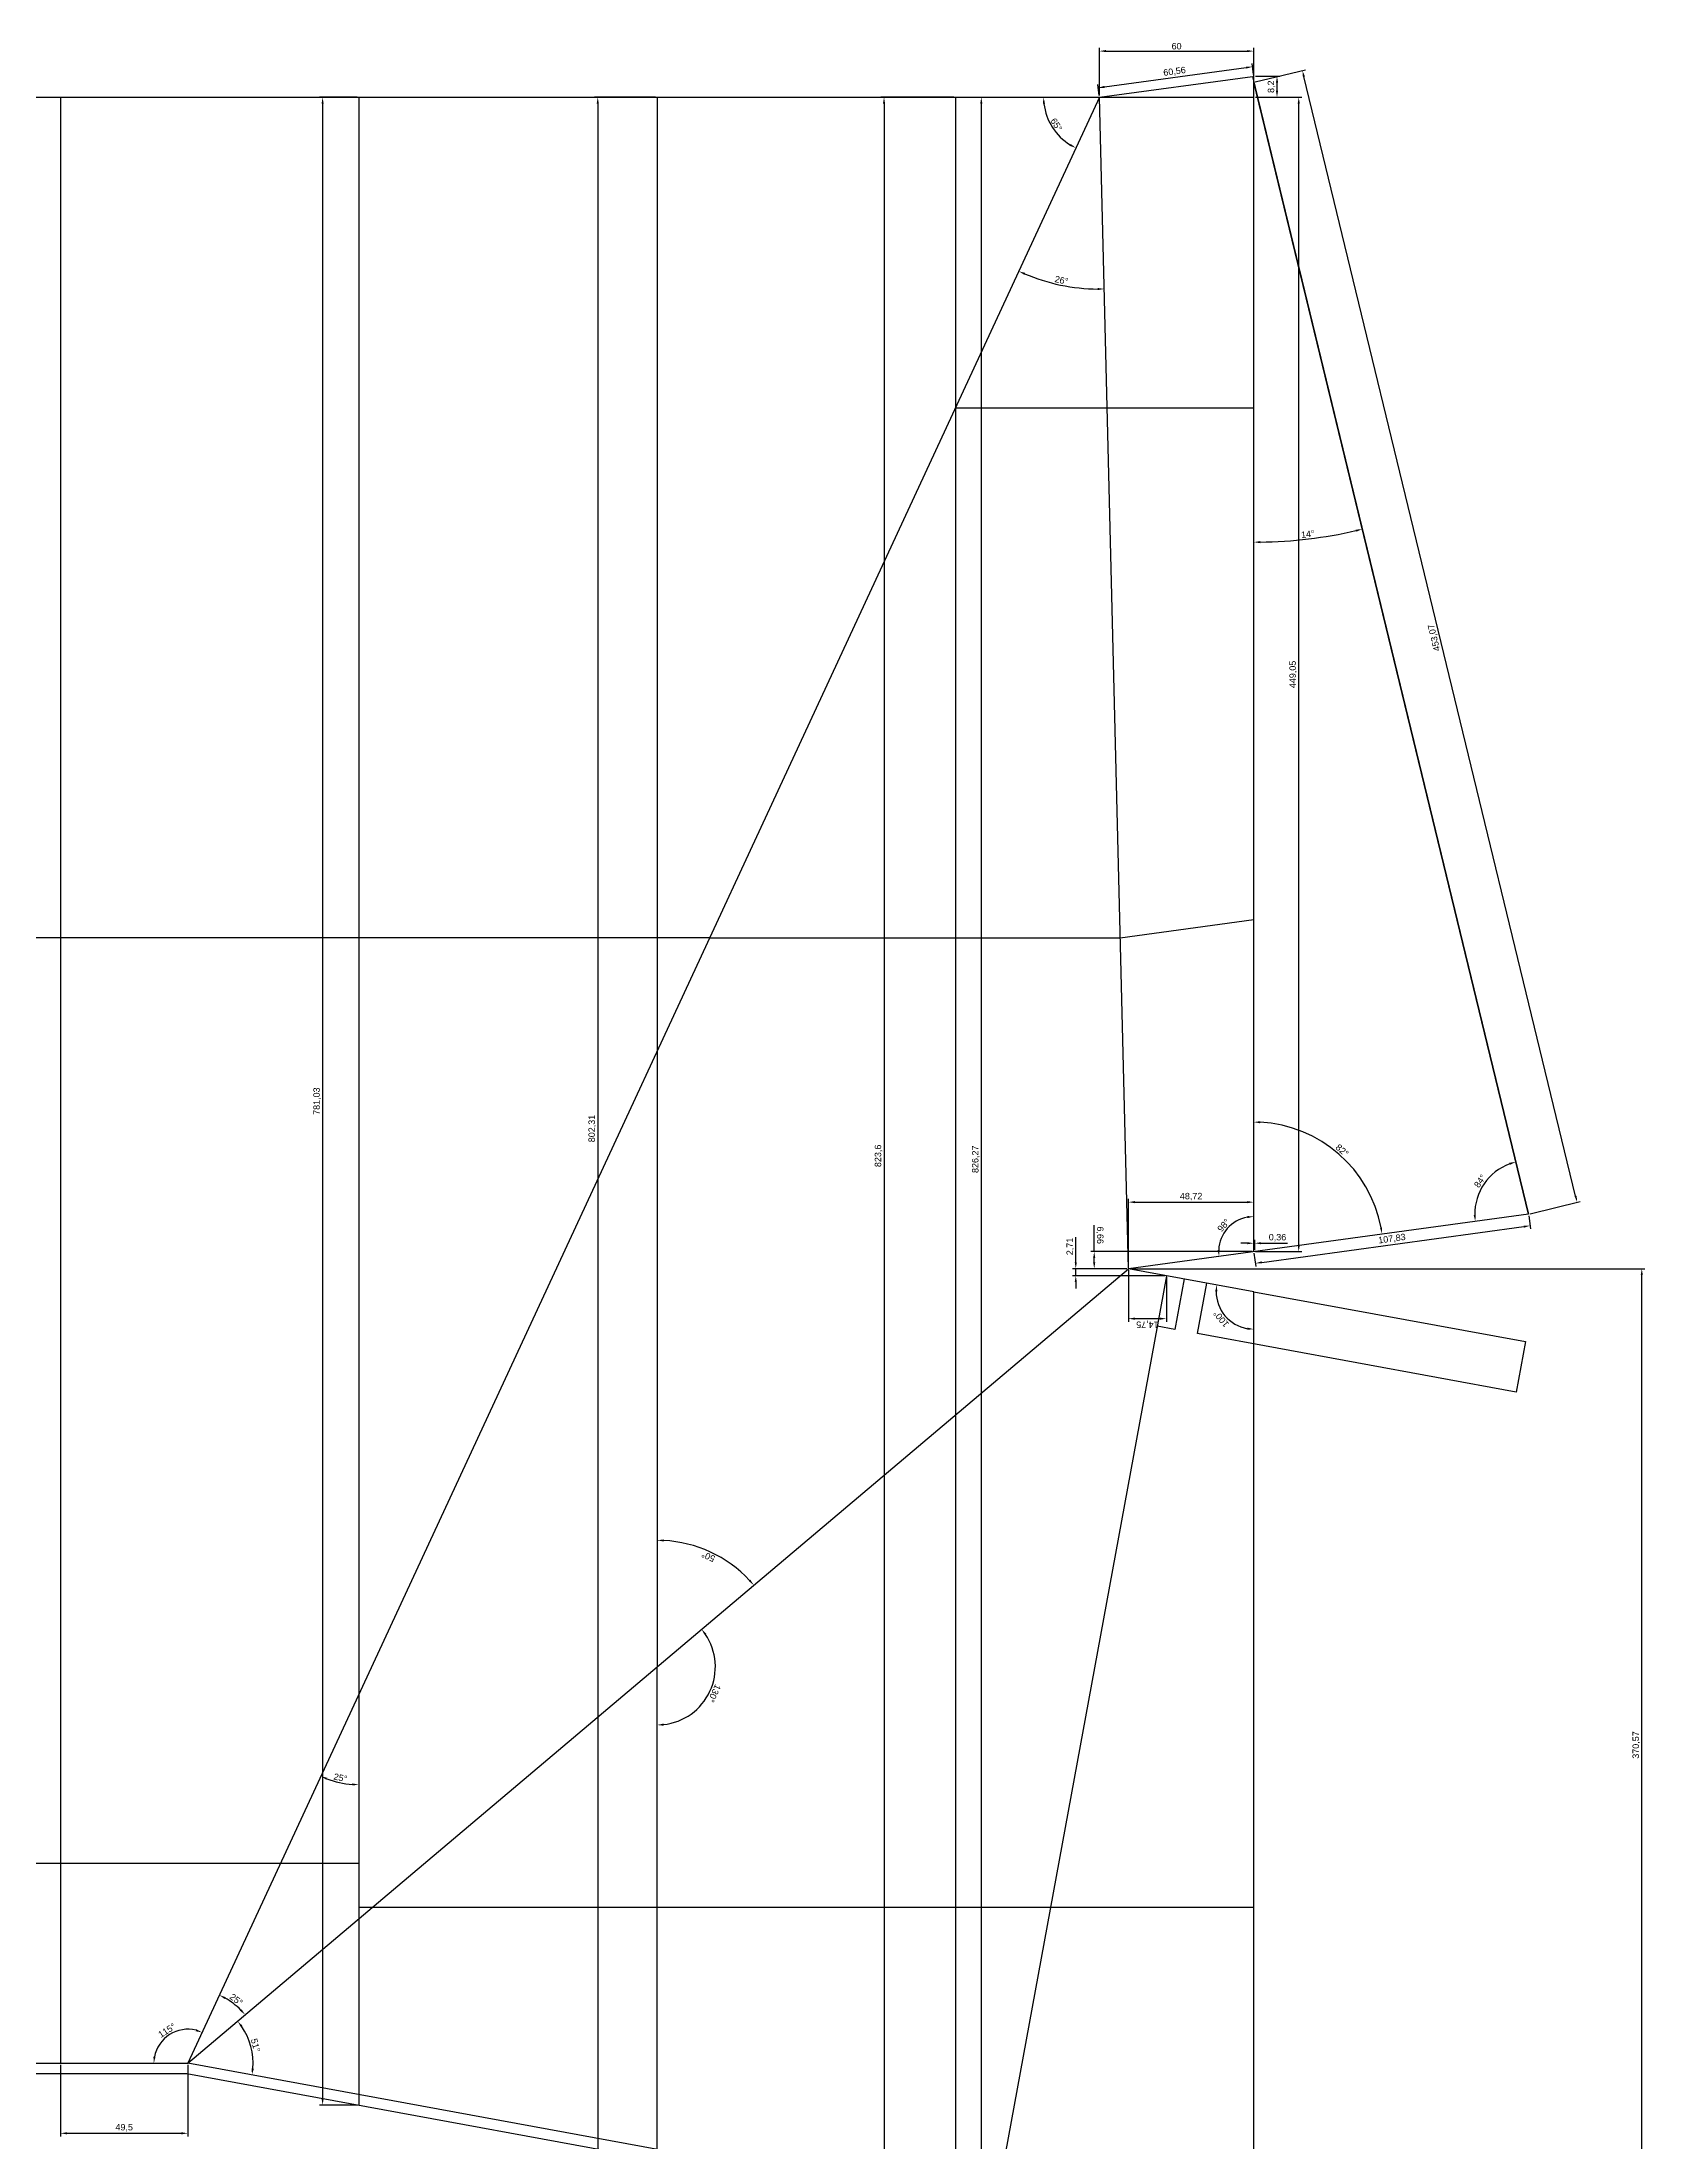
# Model space of a CAD drawing. Header units: millimetres. Extents: x -1487 to 2622, y -1207 to 1543.
# Drawn here: x 805 to 1428, y -795 to 21 of the extents above; entities that cross this region are included whole.
import ezdxf

# ---------------------------------------------------------------- set-up
doc = ezdxf.new("R2010")
doc.units = ezdxf.units.MM
for name, color, linetype in [('bryła5', 122, 'Continuous'), ('kalenica główna', 70, 'Continuous'), ('kalenice2', 130, 'Continuous'), ('linia zalamania', 84, 'Continuous')]:
    doc.layers.add(name, color=color, linetype=linetype)
for name, color, linetype, transparency in [('obecna przycieta szmata', 211, 'Continuous', 0.6), ('szwy5.s', 170, 'Continuous', 0.6), ('szwy5.s-wymiary', 140, 'Continuous', 0.6)]:
    doc.layers.add(name, color=color, linetype=linetype, transparency=transparency)
doc.styles.get("Standard").update_dxf_attribs({"font": 'arial.ttf'})
doc.dimstyles.new('ISO-25', dxfattribs={"dimtxt": 2.5, "dimasz": 2.5, "dimexe": 1.25, "dimexo": 0.625, "dimtad": 1, "dimtxsty": 'Standard', "dimcen": 2.5, "dimadec": 0, "dimazin": 0, "dimtfac": 1, "dimtmove": 0, "dimatfit": 3, "dimfxl": 1, "dimarcsym": 0})

# ---------------------------------------------------------------- blocks, each defined once
blk = doc.blocks.new('*D22')
at = {"layer": 'szwy5.s-wymiary', "color": 0, "lineweight": -2, "transparency": 16777216}
blk.add_arc((928, -621.3), 35.1, 249.21194, 265.9183, dxfattribs=at)
at = {"layer": 'szwy5.s-wymiary', "color": 0, "transparency": 16777216}
for points in [[(915.38, -654.5), (915.7, -653.73), (913.24, -653.15)], [(925.52, -655.9), (925.49, -656.73), (928, -656.4)]]:
    blk.add_solid(points, dxfattribs=at)
at = {"layer": 'szwy5.s-wymiary', "color": 0, "transparency": 16777216, "insert": (920.85, -653.72), "char_height": 2.5, "attachment_point": 5, "rotation": 347.56512}
blk.add_mtext('25°', dxfattribs=at)
blk = doc.blocks.new('*D23')
at = {"layer": 'szwy5.s-wymiary', "color": 0, "lineweight": -2, "transparency": 16777216}
blk.add_arc((1044, -610.56), 49.21, 43.10639, 87.08903, dxfattribs=at)
at = {"layer": 'szwy5.s-wymiary', "color": 0, "transparency": 16777216}
for points in [[(1046.49, -561.83), (1046.51, -561), (1044, -561.35)], [(1080.24, -576.66), (1079.62, -577.21), (1081.59, -578.8)]]:
    blk.add_solid(points, dxfattribs=at)
at = {"layer": 'szwy5.s-wymiary', "color": 0, "transparency": 16777216, "insert": (1063.92, -567.65), "char_height": 2.5, "attachment_point": 5, "rotation": 155.09771}
blk.add_mtext('50°', dxfattribs=at)
blk = doc.blocks.new('*D32')
at = {"layer": 'szwy5.s-wymiary', "color": 0, "lineweight": -2, "transparency": 16777216}
for p, q in [((1273.5, -445.78), (1271, -445.78)), ((1276, -448.42), (1276, -444.53)), ((1276, -445.78), (1276.36, -445.78)), ((1276.36, -448.37), (1276.36, -444.53)), ((1278.86, -445.78), (1289.1, -445.78))]:
    blk.add_line(p, q, dxfattribs=at)
at = {"layer": 'szwy5.s-wymiary', "color": 0, "transparency": 16777216}
for points in [[(1273.5, -445.37), (1273.5, -446.2), (1276, -445.78)], [(1278.86, -445.37), (1278.86, -446.2), (1276.36, -445.78)]]:
    blk.add_solid(points, dxfattribs=at)
at = {"layer": 'szwy5.s-wymiary', "color": 0, "transparency": 16777216, "insert": (1285.23, -443.66), "char_height": 2.5, "attachment_point": 5, "rotation": 0}
blk.add_mtext('0,36', dxfattribs=at)
blk = doc.blocks.new('*D33')
at = {"layer": 'szwy5.s-wymiary', "color": 0, "lineweight": -2, "transparency": 16777216}
blk.add_arc((1276, -449.05), 13.65, 100.50836, 177.27055, dxfattribs=at)
at = {"layer": 'szwy5.s-wymiary', "color": 0, "transparency": 16777216}
for points in [[(1273.47, -435.21), (1273.55, -436.04), (1276, -435.4)], [(1262.78, -448.38), (1261.95, -448.41), (1262.48, -450.89)]]:
    blk.add_solid(points, dxfattribs=at)
at = {"layer": 'szwy5.s-wymiary', "color": 0, "transparency": 16777216, "insert": (1264.28, -438.82), "char_height": 2.5, "attachment_point": 5, "rotation": 48.88945}
blk.add_mtext('98°', dxfattribs=at)
blk = doc.blocks.new('*D34')
at = {"layer": 'szwy5.s-wymiary', "color": 0, "lineweight": -2, "transparency": 16777216}
for p, q in [((1227.28, -455.08), (1227.28, -428.56)), ((1229.78, -429.81), (1273.5, -429.81)), ((1276, -448.42), (1276, -428.56))]:
    blk.add_line(p, q, dxfattribs=at)
at = {"layer": 'szwy5.s-wymiary', "color": 0, "transparency": 16777216}
for points in [[(1229.78, -429.39), (1229.78, -430.22), (1227.28, -429.81)], [(1273.5, -429.39), (1273.5, -430.22), (1276, -429.81)]]:
    blk.add_solid(points, dxfattribs=at)
at = {"layer": 'szwy5.s-wymiary', "color": 0, "transparency": 16777216, "insert": (1251.64, -427.68), "char_height": 2.5, "attachment_point": 5, "rotation": 0}
blk.add_mtext('48,72', dxfattribs=at)
blk = doc.blocks.new('*D35')
at = {"layer": 'szwy5.s-wymiary', "color": 0, "lineweight": -2, "transparency": 16777216}
for p, q in [((1213.96, -449.05), (1213.96, -438.79)), ((1275.38, -449.05), (1212.71, -449.05)), ((1226.66, -455.7), (1212.71, -455.7)), ((1213.96, -453.2), (1213.96, -451.55))]:
    blk.add_line(p, q, dxfattribs=at)
at = {"layer": 'szwy5.s-wymiary', "color": 0, "transparency": 16777216}
for points in [[(1214.38, -451.55), (1213.54, -451.55), (1213.96, -449.05)], [(1214.38, -453.2), (1213.54, -453.2), (1213.96, -455.7)]]:
    blk.add_solid(points, dxfattribs=at)
at = {"layer": 'szwy5.s-wymiary', "color": 0, "transparency": 16777216, "insert": (1216.09, -442.67), "char_height": 2.5, "attachment_point": 5, "rotation": 270}
blk.add_mtext('6,66', dxfattribs=at)
blk = doc.blocks.new('*D42')
at = {"layer": 'szwy5.s-wymiary', "color": 0, "lineweight": -2, "transparency": 16777216}
blk.add_arc((1044, -610.56), 22.64, 276.33038, 33.86505, dxfattribs=at)
at = {"layer": 'szwy5.s-wymiary', "color": 0, "transparency": 16777216}
for points in [[(1062.47, -598.2), (1063.13, -597.7), (1061.29, -595.95)], [(1046.52, -633.48), (1046.47, -632.65), (1044, -633.2)]]:
    blk.add_solid(points, dxfattribs=at)
at = {"layer": 'szwy5.s-wymiary', "color": 0, "transparency": 16777216, "insert": (1066.26, -620.9), "char_height": 2.5, "attachment_point": 5, "rotation": 245.09771}
blk.add_mtext('130°', dxfattribs=at)
blk = doc.blocks.new('*D45')
at = {"layer": 'szwy5.s-wymiary', "color": 0, "lineweight": -2, "transparency": 16777216}
blk.add_arc((1276, -464.64), 14.6, 179.42619, 260.1765, dxfattribs=at)
at = {"layer": 'szwy5.s-wymiary', "color": 0, "transparency": 16777216}
for points in [[(1260.99, -464.45), (1261.82, -464.53), (1261.64, -462)], [(1273.54, -478.61), (1273.47, -479.44), (1276, -479.24)]]:
    blk.add_solid(points, dxfattribs=at)
at = {"layer": 'szwy5.s-wymiary', "color": 0, "transparency": 16777216, "insert": (1263.32, -475.2), "char_height": 2.5, "attachment_point": 5, "rotation": 129.80135}
blk.add_mtext('100°', dxfattribs=at)
blk = doc.blocks.new('*D46')
at = {"layer": 'szwy5.s-wymiary', "color": 0, "lineweight": -2, "transparency": 16777216}
for p, q in [((1206.79, -453.2), (1206.79, -443.4)), ((1226.66, -455.7), (1205.54, -455.7)), ((1206.79, -458.41), (1206.79, -455.7)), ((1241.41, -458.41), (1205.54, -458.41)), ((1206.79, -460.91), (1206.79, -463.41))]:
    blk.add_line(p, q, dxfattribs=at)
at = {"layer": 'szwy5.s-wymiary', "color": 0, "transparency": 16777216}
for points in [[(1206.37, -453.2), (1207.21, -453.2), (1206.79, -455.7)], [(1206.37, -460.91), (1207.21, -460.91), (1206.79, -458.41)]]:
    blk.add_solid(points, dxfattribs=at)
at = {"layer": 'szwy5.s-wymiary', "color": 0, "transparency": 16777216, "insert": (1204.66, -447.05), "char_height": 2.5, "attachment_point": 5, "rotation": 90}
blk.add_mtext('2,71', dxfattribs=at)
blk = doc.blocks.new('*D43')
at = {"layer": 'szwy5.s-wymiary', "color": 0, "lineweight": -2, "transparency": 16777216}
for p, q in [((1227.28, -456.33), (1227.28, -476.38)), ((1242.04, -459.03), (1242.04, -476.38)), ((1229.78, -475.13), (1239.54, -475.13))]:
    blk.add_line(p, q, dxfattribs=at)
at = {"layer": 'szwy5.s-wymiary', "color": 0, "transparency": 16777216}
for points in [[(1229.78, -475.55), (1229.78, -474.71), (1227.28, -475.13)], [(1239.54, -475.55), (1239.54, -474.71), (1242.04, -475.13)]]:
    blk.add_solid(points, dxfattribs=at)
at = {"layer": 'szwy5.s-wymiary', "color": 0, "transparency": 16777216, "insert": (1234.66, -477.26), "char_height": 2.5, "attachment_point": 5, "rotation": 180}
blk.add_mtext('14,75', dxfattribs=at)
blk = doc.blocks.new('*D61')
at = {"layer": 'szwy5.s-wymiary', "color": 0, "lineweight": -2, "transparency": 16777216}
for p, q in [((927.37, 0), (912.67, 0)), ((913.92, -2.5), (913.92, -778.53)), ((927.37, -781.03), (912.67, -781.03))]:
    blk.add_line(p, q, dxfattribs=at)
at = {"layer": 'szwy5.s-wymiary', "color": 0, "transparency": 16777216}
for points in [[(913.5, -2.5), (914.33, -2.5), (913.92, 0)], [(913.5, -778.53), (914.33, -778.53), (913.92, -781.03)]]:
    blk.add_solid(points, dxfattribs=at)
at = {"layer": 'szwy5.s-wymiary', "color": 0, "transparency": 16777216, "insert": (911.79, -390.52), "char_height": 2.5, "attachment_point": 5, "rotation": 90}
blk.add_mtext('781,03', dxfattribs=at)
blk = doc.blocks.new('*D62')
at = {"layer": 'szwy5.s-wymiary', "color": 0, "lineweight": -2, "transparency": 16777216}
for p, q in [((1043.37, 0), (1019.66, 0)), ((1020.91, -2.5), (1020.91, -799.81)), ((1043.37, -802.31), (1019.66, -802.31))]:
    blk.add_line(p, q, dxfattribs=at)
at = {"layer": 'szwy5.s-wymiary', "color": 0, "transparency": 16777216}
for points in [[(1020.49, -2.5), (1021.32, -2.5), (1020.91, 0)], [(1020.49, -799.81), (1021.32, -799.81), (1020.91, -802.31)]]:
    blk.add_solid(points, dxfattribs=at)
at = {"layer": 'szwy5.s-wymiary', "color": 0, "transparency": 16777216, "insert": (1018.78, -401.16), "char_height": 2.5, "attachment_point": 5, "rotation": 90}
blk.add_mtext('802,31', dxfattribs=at)
blk = doc.blocks.new('*D63')
at = {"layer": 'szwy5.s-wymiary', "color": 0, "lineweight": -2, "transparency": 16777216}
for p, q in [((1159.38, 0), (1130.98, 0)), ((1132.23, -2.5), (1132.23, -821.1)), ((1159.38, -823.6), (1130.98, -823.6))]:
    blk.add_line(p, q, dxfattribs=at)
at = {"layer": 'szwy5.s-wymiary', "color": 0, "transparency": 16777216}
for points in [[(1131.81, -2.5), (1132.64, -2.5), (1132.23, 0)], [(1131.81, -821.1), (1132.64, -821.1), (1132.23, -823.6)]]:
    blk.add_solid(points, dxfattribs=at)
at = {"layer": 'szwy5.s-wymiary', "color": 0, "transparency": 16777216, "insert": (1130.1, -411.8), "char_height": 2.5, "attachment_point": 5, "rotation": 90}
blk.add_mtext('823,6', dxfattribs=at)
blk = doc.blocks.new('*D64')
at = {"layer": 'szwy5.s-wymiary', "color": 0, "lineweight": -2, "transparency": 16777216}
for p, q in [((1160, 0), (1171.31, 0)), ((1170.06, -2.5), (1170.06, -823.77)), ((1173.92, -826.27), (1168.81, -826.27))]:
    blk.add_line(p, q, dxfattribs=at)
at = {"layer": 'szwy5.s-wymiary', "color": 0, "transparency": 16777216}
for points in [[(1169.64, -2.5), (1170.48, -2.5), (1170.06, 0)], [(1169.64, -823.77), (1170.48, -823.77), (1170.06, -826.27)]]:
    blk.add_solid(points, dxfattribs=at)
at = {"layer": 'szwy5.s-wymiary', "color": 0, "transparency": 16777216, "insert": (1167.93, -413.13), "char_height": 2.5, "attachment_point": 5, "rotation": 90}
blk.add_mtext('826,27', dxfattribs=at)
blk = doc.blocks.new('*D65')
at = {"layer": 'szwy5.s-wymiary', "color": 0, "lineweight": -2, "transparency": 16777216}
for p, q in [((1227.91, -455.7), (1428.13, -455.7)), ((1426.88, -823.77), (1426.88, -458.2)), ((1175.17, -826.27), (1428.13, -826.27))]:
    blk.add_line(p, q, dxfattribs=at)
at = {"layer": 'szwy5.s-wymiary', "color": 0, "transparency": 16777216}
for points in [[(1426.47, -458.2), (1427.3, -458.2), (1426.88, -455.7)], [(1426.47, -823.77), (1427.3, -823.77), (1426.88, -826.27)]]:
    blk.add_solid(points, dxfattribs=at)
at = {"layer": 'szwy5.s-wymiary', "color": 0, "transparency": 16777216, "insert": (1424.76, -640.98), "char_height": 2.5, "attachment_point": 5, "rotation": 90}
blk.add_mtext('370,57', dxfattribs=at)
blk = doc.blocks.new('*D66')
at = {"layer": 'szwy5.s-wymiary', "color": 0, "lineweight": -2, "transparency": 16777216}
for p, q in [((1276.62, 0), (1294.74, 0)), ((1293.49, -446.55), (1293.49, -2.5)), ((1276.62, -449.05), (1294.74, -449.05))]:
    blk.add_line(p, q, dxfattribs=at)
at = {"layer": 'szwy5.s-wymiary', "color": 0, "transparency": 16777216}
for points in [[(1293.07, -2.5), (1293.91, -2.5), (1293.49, 0)], [(1293.07, -446.55), (1293.91, -446.55), (1293.49, -449.05)]]:
    blk.add_solid(points, dxfattribs=at)
at = {"layer": 'szwy5.s-wymiary', "color": 0, "transparency": 16777216, "insert": (1291.36, -224.52), "char_height": 2.5, "attachment_point": 5, "rotation": 90}
blk.add_mtext('449,05', dxfattribs=at)
blk = doc.blocks.new('*D67')
at = {"layer": 'szwy5.s-wymiary', "color": 0, "lineweight": -2, "transparency": 16777216}
for p, q in [((1276.62, 8.2), (1286.29, 8.2)), ((1276.62, 0), (1286.29, 0)), ((1285.04, 2.5), (1285.04, 5.7))]:
    blk.add_line(p, q, dxfattribs=at)
at = {"layer": 'szwy5.s-wymiary', "color": 0, "transparency": 16777216}
for points in [[(1284.63, 5.7), (1285.46, 5.7), (1285.04, 8.2)], [(1284.63, 2.5), (1285.46, 2.5), (1285.04, 0)]]:
    blk.add_solid(points, dxfattribs=at)
at = {"layer": 'szwy5.s-wymiary', "color": 0, "transparency": 16777216, "insert": (1282.92, 4.1), "char_height": 2.5, "attachment_point": 5, "rotation": 90}
blk.add_mtext('8,2', dxfattribs=at)
blk = doc.blocks.new('*D68')
at = {"layer": 'szwy5.s-wymiary', "color": 0, "lineweight": -2, "transparency": 16777216}
for p, q in [((1216, 0.62), (1216, 19.2)), ((1218.5, 17.95), (1273.5, 17.95)), ((1276, 0.62), (1276, 19.2))]:
    blk.add_line(p, q, dxfattribs=at)
at = {"layer": 'szwy5.s-wymiary', "color": 0, "transparency": 16777216}
for points in [[(1218.5, 18.37), (1218.5, 17.54), (1216, 17.95)], [(1273.5, 18.37), (1273.5, 17.54), (1276, 17.95)]]:
    blk.add_solid(points, dxfattribs=at)
at = {"layer": 'szwy5.s-wymiary', "color": 0, "transparency": 16777216, "insert": (1246, 19.85), "char_height": 2.5, "attachment_point": 5}
blk.add_mtext('60', dxfattribs=at)
blk = doc.blocks.new('*D69')
at = {"layer": 'szwy5.s-wymiary', "color": 0, "lineweight": -2, "transparency": 16777216}
for p, q in [((1217.97, 4.03), (1273.02, 11.55)), ((1275.92, 8.82), (1275.33, 13.12)), ((1215.92, 0.62), (1215.33, 4.93))]:
    blk.add_line(p, q, dxfattribs=at)
at = {"layer": 'szwy5.s-wymiary', "color": 0, "transparency": 16777216}
for points in [[(1272.96, 11.96), (1273.08, 11.13), (1275.5, 11.88)], [(1217.92, 4.44), (1218.03, 3.61), (1215.5, 3.69)]]:
    blk.add_solid(points, dxfattribs=at)
at = {"layer": 'szwy5.s-wymiary', "color": 0, "transparency": 16777216, "insert": (1245.21, 9.89), "char_height": 2.5, "attachment_point": 5, "rotation": 7.77891}
blk.add_mtext('60,56', dxfattribs=at)
blk = doc.blocks.new('*D70')
at = {"layer": 'szwy5.s-wymiary', "color": 0, "lineweight": -2, "transparency": 16777216}
for p, q in [((1276.61, 5.99), (1296.13, 10.73)), ((1401.16, -427.43), (1295.51, 8.01)), ((1383.45, -434.3), (1402.97, -429.57))]:
    blk.add_line(p, q, dxfattribs=at)
at = {"layer": 'szwy5.s-wymiary', "color": 0, "transparency": 16777216}
for points in [[(1295.1, 7.91), (1295.91, 8.1), (1294.92, 10.44)], [(1400.76, -427.53), (1401.57, -427.33), (1401.75, -429.86)]]:
    blk.add_solid(points, dxfattribs=at)
at = {"layer": 'szwy5.s-wymiary', "color": 0, "transparency": 16777216, "insert": (1346.27, -210.21), "char_height": 2.5, "attachment_point": 5, "rotation": 103.63929}
blk.add_mtext('453,07', dxfattribs=at)
blk = doc.blocks.new('*D71')
at = {"layer": 'szwy5.s-wymiary', "color": 0, "lineweight": -2, "transparency": 16777216}
for p, q in [((1279.1, -453.25), (1380.98, -439.33)), ((1382.92, -435.07), (1383.63, -440.23)), ((1276.08, -449.66), (1276.79, -454.83))]:
    blk.add_line(p, q, dxfattribs=at)
at = {"layer": 'szwy5.s-wymiary', "color": 0, "transparency": 16777216}
for points in [[(1380.93, -438.92), (1381.04, -439.75), (1383.46, -438.99)], [(1279.04, -452.84), (1279.15, -453.66), (1276.62, -453.59)]]:
    blk.add_solid(points, dxfattribs=at)
at = {"layer": 'szwy5.s-wymiary', "color": 0, "transparency": 16777216, "insert": (1329.75, -444.18), "char_height": 2.5, "attachment_point": 5, "rotation": 7.77891}
blk.add_mtext('107,83', dxfattribs=at)
blk = doc.blocks.new('*D72')
at = {"layer": 'szwy5.s-wymiary', "color": 0, "lineweight": -2, "transparency": 16777216}
for p, q in [((812, -765.39), (812, -793.27)), ((861.5, -765.39), (861.5, -793.27)), ((814.5, -792.02), (859, -792.02))]:
    blk.add_line(p, q, dxfattribs=at)
at = {"layer": 'szwy5.s-wymiary', "color": 0, "transparency": 16777216}
for points in [[(814.5, -791.6), (814.5, -792.44), (812, -792.02)], [(859, -791.6), (859, -792.44), (861.5, -792.02)]]:
    blk.add_solid(points, dxfattribs=at)
at = {"layer": 'szwy5.s-wymiary', "color": 0, "transparency": 16777216, "insert": (836.75, -789.89), "char_height": 2.5, "attachment_point": 5}
blk.add_mtext('49,5', dxfattribs=at)
blk = doc.blocks.new('*D78')
at = {"layer": 'szwy5.s-wymiary', "color": 0, "lineweight": -2, "transparency": 16777216}
blk.add_arc((861.5, -764.76), 25.35, 355.25566, 34.54246, dxfattribs=at)
at = {"layer": 'szwy5.s-wymiary', "color": 0, "transparency": 16777216}
for points in [[(882.05, -750.64), (882.71, -750.14), (880.86, -748.4)], [(887.18, -766.91), (886.35, -766.8), (886.43, -769.34)]]:
    blk.add_solid(points, dxfattribs=at)
at = {"layer": 'szwy5.s-wymiary', "color": 0, "transparency": 16777216, "insert": (887.83, -757.75), "char_height": 2.5, "attachment_point": 5, "rotation": 284.89906}
blk.add_mtext('51°', dxfattribs=at)
blk = doc.blocks.new('*D79')
at = {"layer": 'szwy5.s-wymiary', "color": 0, "lineweight": -2, "transparency": 16777216}
blk.add_arc((861.5, -764.76), 29.2, 45.10229, 60.22338, dxfattribs=at)
at = {"layer": 'szwy5.s-wymiary', "color": 0, "transparency": 16777216}
for points in [[(875.81, -739.79), (876.19, -739.05), (873.78, -738.27)], [(882.42, -743.79), (881.8, -744.36), (883.8, -745.92)]]:
    blk.add_solid(points, dxfattribs=at)
at = {"layer": 'szwy5.s-wymiary', "color": 0, "transparency": 16777216, "insert": (880.36, -740.03), "char_height": 2.5, "attachment_point": 5, "rotation": 322.66283}
blk.add_mtext('25°', dxfattribs=at)
blk = doc.blocks.new('*D80')
at = {"layer": 'szwy5.s-wymiary', "color": 0, "lineweight": -2, "transparency": 16777216}
blk.add_arc((861.5, -764.76), 13.21, 75.98867, 169.14157, dxfattribs=at)
at = {"layer": 'szwy5.s-wymiary', "color": 0, "transparency": 16777216}
for points in [[(864.84, -751.55), (864.56, -752.34), (867.06, -752.78)], [(848.94, -762.31), (848.11, -762.23), (848.29, -764.76)]]:
    blk.add_solid(points, dxfattribs=at)
at = {"layer": 'szwy5.s-wymiary', "color": 0, "transparency": 16777216, "insert": (853.37, -752.02), "char_height": 2.5, "attachment_point": 5, "rotation": 32.56512}
blk.add_mtext('115°', dxfattribs=at)
blk = doc.blocks.new('*D81')
at = {"layer": 'szwy5.s-wymiary', "color": 0, "lineweight": -2, "transparency": 16777216}
blk.add_arc((354.5, -764.76), 7.6, 18.92157, 95.94819, dxfattribs=at)
at = {"layer": 'szwy5.s-wymiary', "color": 0, "transparency": 16777216}
for points in [[(353.82, -757.6), (353.6, -756.8), (351.3, -757.86)], [(362.1, -762.23), (361.28, -762.36), (362.1, -764.76)]]:
    blk.add_solid(points, dxfattribs=at)
at = {"layer": 'szwy5.s-wymiary', "color": 0, "transparency": 16777216, "insert": (359.62, -756.75), "char_height": 2.5, "attachment_point": 5, "rotation": 327.43488}
blk.add_mtext('115°', dxfattribs=at)
blk = doc.blocks.new('*D84')
at = {"layer": 'szwy5.s-wymiary', "color": 0, "lineweight": -2, "transparency": 16777216}
blk.add_arc((0, 0), 106.27, 296.21769, 358.65207, dxfattribs=at)
at = {"layer": 'szwy5.s-wymiary', "color": 0, "transparency": 16777216}
for points in [[(105.82, -2.49), (106.66, -2.5), (106.27, 0)], [(47.13, -95.71), (46.77, -94.96), (44.69, -96.41)]]:
    blk.add_solid(points, dxfattribs=at)
at = {"layer": 'szwy5.s-wymiary', "color": 0, "transparency": 16777216, "insert": (87.96, -56.18), "char_height": 2.5, "attachment_point": 5, "rotation": 57.43488}
blk.add_mtext('65°', dxfattribs=at)
blk = doc.blocks.new('*D87')
at = {"layer": 'szwy5.s-wymiary', "color": 0, "lineweight": -2, "transparency": 16777216}
blk.add_arc((1216, 0), 21.74, 186.59116, 238.53908, dxfattribs=at)
at = {"layer": 'szwy5.s-wymiary', "color": 0, "transparency": 16777216}
for points in [[(1193.98, -2.52), (1194.82, -2.47), (1194.26, 0)], [(1204.85, -18.18), (1204.45, -18.91), (1206.86, -19.73)]]:
    blk.add_solid(points, dxfattribs=at)
at = {"layer": 'szwy5.s-wymiary', "color": 0, "transparency": 16777216, "insert": (1199.28, -10.68), "char_height": 2.5, "attachment_point": 5, "rotation": 302.56512}
blk.add_mtext('65°', dxfattribs=at)
blk = doc.blocks.new('*D88')
at = {"layer": 'szwy5.s-wymiary', "color": 0, "lineweight": -2, "transparency": 16777216}
blk.add_arc((1216, 0), 74.6, 247.05035, 269.49826, dxfattribs=at)
at = {"layer": 'szwy5.s-wymiary', "color": 0, "transparency": 16777216}
for points in [[(1186.74, -69.08), (1187.08, -68.32), (1184.63, -67.68)], [(1215.34, -74.18), (1215.35, -75.02), (1217.85, -74.58)]]:
    blk.add_solid(points, dxfattribs=at)
at = {"layer": 'szwy5.s-wymiary', "color": 0, "transparency": 16777216, "insert": (1201.23, -71.18), "char_height": 2.5, "attachment_point": 5, "rotation": 348.27431}
blk.add_mtext('26°', dxfattribs=at)
blk = doc.blocks.new('*D89')
at = {"layer": 'szwy5.s-wymiary', "color": 0, "lineweight": -2, "transparency": 16777216}
blk.add_arc((1276, 5.85), 178.92, 270.8006, 282.8387, dxfattribs=at)
at = {"layer": 'szwy5.s-wymiary', "color": 0, "transparency": 16777216}
for points in [[(1315.66, -168.19), (1315.85, -169), (1318.19, -168.03)], [(1278.5, -173.47), (1278.5, -172.64), (1276, -173.07)]]:
    blk.add_solid(points, dxfattribs=at)
at = {"layer": 'szwy5.s-wymiary', "color": 0, "transparency": 16777216, "insert": (1297.02, -169.94), "char_height": 2.5, "attachment_point": 5, "rotation": 6.81965}
blk.add_mtext('14°', dxfattribs=at)
blk = doc.blocks.new('*D90')
at = {"layer": 'szwy5.s-wymiary', "color": 0, "lineweight": -2, "transparency": 16777216}
blk.add_arc((1382.84, -434.45), 20.89, 110.49876, 180.91943, dxfattribs=at)
at = {"layer": 'szwy5.s-wymiary', "color": 0, "transparency": 16777216}
for points in [[(1375.4, -414.48), (1375.64, -415.28), (1377.91, -414.15)], [(1362.36, -434.75), (1361.53, -434.82), (1362.14, -437.28)]]:
    blk.add_solid(points, dxfattribs=at)
at = {"layer": 'szwy5.s-wymiary', "color": 0, "transparency": 16777216, "insert": (1364, -421.61), "char_height": 2.5, "attachment_point": 5, "rotation": 55.7091}
blk.add_mtext('84°', dxfattribs=at)
blk = doc.blocks.new('*D91')
at = {"layer": 'szwy5.s-wymiary', "color": 0, "lineweight": -2, "transparency": 16777216}
blk.add_arc((1276, -449.05), 50.38, 10.6225, 87.15641, dxfattribs=at)
at = {"layer": 'szwy5.s-wymiary', "color": 0, "transparency": 16777216}
for points in [[(1278.49, -399.15), (1278.51, -398.31), (1276, -398.67)], [(1325.93, -439.69), (1325.1, -439.83), (1325.91, -442.23)]]:
    blk.add_solid(points, dxfattribs=at)
at = {"layer": 'szwy5.s-wymiary', "color": 0, "transparency": 16777216, "insert": (1310.37, -409.66), "char_height": 2.5, "attachment_point": 5, "rotation": 318.88945}
blk.add_mtext('82°', dxfattribs=at)

msp = doc.modelspace()

# ---------------------------------------------------------------- linework, layer by layer
at = {"layer": 'bryła5', "transparency": 33554687, "extrusion": (-0.009492, 0.069485, 0.997538)}
for p, q in [((1275.448, 8.121), (1382.839, -434.451, 0)), ((1382.839, -434.451, 0), (1227.283, -455.701, 0))]:
    msp.add_line(p, q, dxfattribs=at)
at = {"layer": 'bryła5', "transparency": 33554687, "extrusion": (0.67437, 0.086417, 0.733319)}
msp.add_line((1227.283, -455.701, 0), (1216, 0), dxfattribs=at)
at = {"layer": 'bryła5', "transparency": 33554687, "extrusion": (0.395107, 0.729554, 0.558249)}
msp.add_line((861.5, -764.762, 0), (1227.283, -455.701, 0), dxfattribs=at)
at = {"layer": 'bryła5', "transparency": 33554687, "extrusion": (1.16335e-12, -2.27944e-12, -1)}
msp.add_line((1175.262, -822.332, 0), (861.5, -764.762, 0), dxfattribs=at)
at = {"layer": 'kalenica główna', "extrusion": (1.86035e-14, 0.912703, -0.408624)}
msp.add_line((0, 0), (1276, 0), dxfattribs=at)
at = {"layer": 'kalenica główna'}
msp.add_line((1216, 0), (1275.448, 8.121), dxfattribs=at)
at = {"layer": 'kalenice2', "transparency": 33554687, "extrusion": (4.46573e-11, -6.75065e-11, -1)}
msp.add_line((1224.097, -327, 0), (1276, -319.91, 0), dxfattribs=at)
at = {"layer": 'kalenice2', "transparency": 33554687, "extrusion": (1.03666e-13, -2.61458e-14, -1)}
msp.add_line((1064.421, -327, 0), (151.579, -327), dxfattribs=at)
at = {"layer": 'kalenice2', "transparency": 33554687, "extrusion": (-5.53741e-11, -4.71786e-11, -1)}
msp.add_line((1064.421, -327, 0), (1224.097, -327, 0), dxfattribs=at)
at = {"layer": 'linia zalamania'}
for p in [(1216, 0, 0), (354.5, -764.762)]:
    msp.add_line(p, (861.5, -764.762), dxfattribs=at)
at = {"layer": 'obecna przycieta szmata', "transparency": 33554687, "extrusion": (-0.679448, -0.314953, 0.662688)}
msp.add_line((348, -687), (897.546, -687), dxfattribs=at)
at = {"layer": 'obecna przycieta szmata', "transparency": 33554687}
msp.add_line((897.546, -687, 0), (928, -687, 0), dxfattribs=at)
at = {"layer": 'obecna przycieta szmata', "transparency": 33554687, "extrusion": (0.679448, -0.314953, 0.662688)}
msp.add_line((928, -687, 0), (928, -704, 0), dxfattribs=at)
at = {"layer": 'obecna przycieta szmata', "transparency": 33554687, "extrusion": (-3.62799e-11, -4.00083e-11, -1)}
msp.add_line((928, -704, 0), (933.413, -704, 0), dxfattribs=at)
at = {"layer": 'obecna przycieta szmata', "transparency": 33554687, "extrusion": (-9.24492e-12, -5.73952e-11, -1)}
msp.add_line((933.413, -704, 0), (1276, -704, 0), dxfattribs=at)
at = {"layer": 'szwy5.s', "transparency": 33554687, "extrusion": (1.07969e-14, 0.912703, -0.408624)}
for p, q in [((812, 0), (812, -764.762)), ((928, 0), (928, -621.301)), ((1044, 0), (1044, -371.055))]:
    msp.add_line(p, q, dxfattribs=at)
at = {"layer": 'szwy5.s', "transparency": 33554687, "extrusion": (1.04898e-11, -7.08028e-11, -1)}
for p, q in [((1216, 0), (1276, 0)), ((1276, -449.046, 0), (1276, 5.846))]:
    msp.add_line(p, q, dxfattribs=at)
at = {"layer": 'szwy5.s', "transparency": 33554687, "extrusion": (0.093364, -0.683445, 0.724007)}
msp.add_line((1382.839, -434.451, 0), (1276, 5.846), dxfattribs=at)
at = {"layer": 'szwy5.s', "transparency": 33554687}
for p, q in [((1160, 0, 0), (1160, -120.809, 0)), ((1160, -120.809, 0), (1160, -512.55, 0)), ((1160, -120.809, 0), (1218.991, -120.809, 0)), ((1218.991, -120.809, 0), (1276, -120.809, 0)), ((1044, -371.055, 0), (1044, -610.562, 0)), ((1276, -464.64, 0), (1227.283, -455.701, 0)), ((1242.037, -458.408, 0), (1174.54, -826.267, 0)), ((1248.922, -459.671, 0), (1245.313, -479.343, 0)), ((1254.165, -480.967, 0), (1257.774, -461.295, 0)), ((1276, -464.64, 0), (1381.705, -484.035, 0)), ((1245.313, -479.343, 0), (1238.428, -478.079, 0)), ((1378.096, -503.707, 0), (1254.165, -480.967, 0)), ((1381.705, -484.035, 0), (1378.096, -503.707, 0)), ((1160, -512.55, 0), (1160, -823.599, 0)), ((1044, -802.315, 0), (1044, -610.562, 0)), ((928, -621.301, 0), (928, -708.574, 0)), ((928, -708.574, 0), (928, -781.03, 0))]:
    msp.add_line(p, q, dxfattribs=at)
at = {"layer": 'szwy5.s', "transparency": 33554559, "extrusion": (-9.24434e-12, -5.73912e-11, -1)}
msp.add_line((1276, -844.883, 0), (1276, -464.64, 0), dxfattribs=at)
at = {"layer": 'szwy5.s', "transparency": 33554687, "extrusion": (1.16335e-12, -2.27944e-12, -1)}
for p, q in [((354.864, -768.762, 0), (861.136, -768.762, 0)), ((861.136, -768.762, 0), (1174.54, -826.267, 0))]:
    msp.add_line(p, q, dxfattribs=at)

# ---------------------------------------------------------------- dimensions: what is measured, and where the dimension line sits
at = {"layer": 'szwy5.s-wymiary', "transparency": 33554687}
for base, p1, p2, picture, middle in [((1276, 17.953), (1216, 0), (1276, 0), '*D68', (1246, 19.854)), ((861.5, -792.02), (812, -764.762), (861.5, -764.762, 0), '*D72', (836.75, -789.893))]:
    dim = msp.add_linear_dim(base=base, p1=p1, p2=p2, dimstyle='ISO-25', dxfattribs=at)
    dim.commit()
    dim.dimension.update_dxf_attribs({"geometry": picture, "text_midpoint": middle})
for base, p1, p2, angle, picture, middle in [((1275.496, 11.884), (1216, 0), (1276, 8.196), 7.778906, '*D69', (1245.208, 9.894, 0)), ((1294.916, 10.436), (1382.839, -434.451, 0), (1276, 5.846), 103.63929, '*D70', (1346.268, -210.214, 0)), ((1285.043, 8.196), (1276, 0), (1276, 8.196), 90, '*D67', (1282.916, 4.098)), ((913.915, -781.03), (928, 0), (928, -781.03, 0), 90, '*D61', (911.788, -390.515)), ((1020.9063, -802.3145), (1044, 0), (1044, -802.3145, 0), 90, '*D62', (1018.7789, -401.1573)), ((1132.226, -823.599), (1160, 0, 0), (1160, -823.599, 0), 90, '*D63', (1130.099, -411.799)), ((1170.059, -826.267), (1159.375, 0), (1174.54, -826.267, 0), 90, '*D64', (1167.931, -413.133)), ((1293.49, 0), (1276, -449.046, 0), (1276, 0), 90, '*D66', (1291.363, -224.523)), ((1383.459, -438.994, 0), (1276, -449.046, 0), (1382.839, -434.451, 0), 7.778906, '*D71', (1329.752, -444.184, 0)), ((1426.884, -455.701), (1174.54, -826.267, 0), (1227.283, -455.701, 0), 90, '*D65', (1424.757, -640.984))]:
    dim = msp.add_linear_dim(base=base, p1=p1, p2=p2, angle=angle, dimstyle='ISO-25', dxfattribs=at)
    dim.commit()
    dim.dimension.update_dxf_attribs({"geometry": picture, "text_midpoint": middle})
for base, line1, line2, picture, middle in [((360.469, -760.049), ((354.5, -764.762), (861.5, -764.762)), ((0, 0), (354.5, -764.762)), '*D81', (359.617, -756.75)), ((77.186, -73.043), ((0, 0), (1276, 0)), ((0, 0), (354.5, -764.762)), '*D84', (87.958, -56.176)), ((1195.798, -8.043), ((1216, 0, 0), (861.5, -764.762)), ((0, 0), (1276, 0)), '*D87', (1199.277, -10.68)), ((1368.943, -418.847), ((1382.839, -434.451, 0), (1276, 5.846)), ((1382.839, -434.451, 0), (1227.283, -455.701, 0)), '*D90', (1364.005, -421.608)), ((1317.173, -420.016), ((1382.839, -434.451, 0), (1227.283, -455.701, 0)), ((1276, -449.046, 0), (1276, 5.846)), '*D91', (1310.374, -409.656)), ((1290.182, -172.509), ((1382.839, -434.451, 0), (1276, 5.846)), ((1276, -449.046, 0), (1276, 5.846)), '*D89', (1297.022, -169.939)), ((858.434, -751.911), ((1216, 0, 0), (861.5, -764.762)), ((354.5, -764.762), (861.5, -764.762)), '*D80', (853.365, -752.025)), ((880.846, -742.889), ((1216, 0, 0), (861.5, -764.762)), ((861.5, -764.762, 0), (1227.283, -455.701, 0)), '*D79', (880.363, -740.033)), ((1195.303, -71.675), ((1227.283, -455.701, 0), (1216, 0)), ((1216, 0, 0), (861.5, -764.762)), '*D88', (1201.225, -71.185)), ((886.688, -761.907), ((861.5, -764.762, 0), (1227.283, -455.701, 0)), ((1175.262, -822.332, 0), (861.5, -764.762, 0)), '*D78', (887.834, -757.755))]:
    dim = msp.add_angular_dim_2l(base=base, line1=line1, line2=line2, dimstyle='ISO-25', dxfattribs=at)
    dim.commit()
    dim.dimension.update_dxf_attribs({"geometry": picture, "text_midpoint": middle})
at = {"layer": 'szwy5.s-wymiary', "color": 152, "true_color": 0x2776bb, "transparency": 33554687}
for base, line1, line2, picture, middle in [((1268.647, -437.545), ((1276, -449.046, 0), (1276, 5.846)), ((1227.283, -455.701, 0), (1382.839, -434.451, 0)), '*D33', (1264.283, -438.82, 0)), ((917.984, -654.943), ((928, -1207.076, 0), (928, -621.301, 0)), ((861.5, -764.762, 0), (1216, 0)), '*D22', (920.851, -653.722, 0)), ((1070.949, -569.385), ((1044, -371.055, 0), (1044, -610.562, 0)), ((861.5, -764.762, 0), (1227.283, -455.701, 0)), '*D23', (1063.921, -567.65, 0)), ((1059.554, -627.011), ((861.5, -764.762, 0), (1227.283, -455.701, 0)), ((1044, -850.069, 0), (1044, -610.562, 0)), '*D42', (1066.259, -620.896, 0)), ((1262.568, -470.36), ((1381.705, -484.035, 0), (1227.283, -455.701, 0)), ((1276, -844.883, 0), (1276, -464.64, 0)), '*D45', (1263.323, -475.202, 0))]:
    dim = msp.add_angular_dim_2l(base=base, line1=line1, line2=line2, dimstyle='ISO-25', dxfattribs=at)
    dim.commit()
    dim.dimension.update_dxf_attribs({"geometry": picture, "text_midpoint": middle})
for base, p1, p2, angle, picture, middle in [((1276, -429.807, 0), (1227.283, -455.701, 0), (1276, -449.046, 0), 0, '*D34', (1251.642, -427.68, 0)), ((1213.9588, -449.0457, 0), (1227.2833, -455.7008, 0), (1276, -449.0457, 0), 90, '*D35', (1216.0862, -442.6678, 0)), ((1206.791, -455.701, 0), (1242.037, -458.408, 0), (1227.283, -455.701, 0), 90, '*D46', (1204.663, -447.049, 0)), ((1276.357, -445.784, 0), (1276, -449.046, 0), (1276.357, -448.997, 0), 0, '*D32', (1285.229, -443.656, 0)), ((1242.037, -475.129, 0), (1227.283, -455.701, 0), (1242.037, -458.408, 0), 180, '*D43', (1234.66, -477.256, 0))]:
    dim = msp.add_linear_dim(base=base, p1=p1, p2=p2, angle=angle, dimstyle='ISO-25', dxfattribs=at)
    dim.commit()
    dim.dimension.update_dxf_attribs({"geometry": picture, "text_midpoint": middle})

doc.saveas('drawing.dxf')
